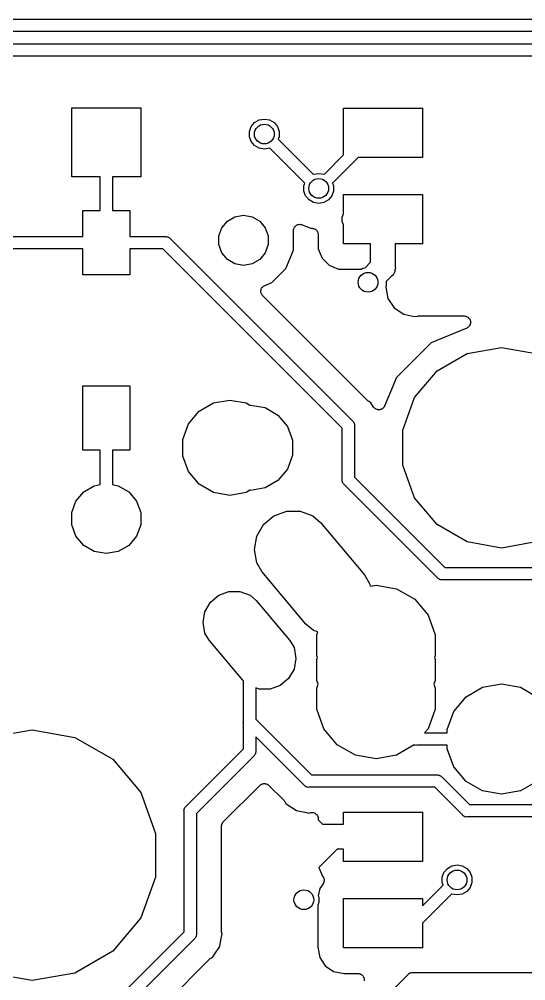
# Model space of a CAD drawing. Extents: x 61 to 194, y -153 to -61.
# Drawn here: x 155.24 to 165.49, y -85.54 to -66.08 of the extents above; entities that cross this region are included whole.
import ezdxf

# ---------------------------------------------------------------- set-up
doc = ezdxf.new("R2010")
doc.units = 0
doc.header["$MEASUREMENT"] = 0
doc.layers.add('BLACK', color=7, linetype='CONTINUOUS')

msp = doc.modelspace()

# ---------------------------------------------------------------- linework, layer by layer
at = {"layer": 'BLACK', "linetype": 'CONTINUOUS'}
for p, q in [((154.952, -66.075), (169.395, -66.075)), ((169.348, -66.325), (154.905, -66.325)), ((154.752, -66.575), (169.195, -66.575)), ((169.148, -66.825), (154.705, -66.825)), ((156.302, -69.2635), (156.302, -67.8665)), ((156.302, -67.8665), (157.698, -67.8665)), ((157.698, -67.8665), (157.698, -69.2635)), ((161.8, -68.8232), (161.8, -67.875)), ((161.8, -67.875), (163.4, -67.875)), ((163.4, -67.875), (163.4, -68.875)), ((160.004, -68.1666), (160.096, -68.1137)), ((160.096, -68.1137), (160.2, -68.0954)), ((160.2, -68.0954), (160.304, -68.1137)), ((160.304, -68.1137), (160.396, -68.1666)), ((159.9, -68.3471), (159.936, -68.2477)), ((159.936, -68.2477), (160.004, -68.1666)), ((160.396, -68.1666), (160.464, -68.2477)), ((160.464, -68.2477), (160.5, -68.3471)), ((159.9, -68.4529), (159.9, -68.3471)), ((159.936, -68.5523), (159.9, -68.4529)), ((160.5, -68.4529), (160.481, -68.5045)), ((160.481, -68.5045), (161.192, -69.2157)), ((160.5, -68.3471), (160.5, -68.4529)), ((160.004, -68.6334), (159.936, -68.5523)), ((160.096, -68.6863), (160.004, -68.6334)), ((160.2, -68.7046), (160.096, -68.6863)), ((160.304, -68.6863), (160.2, -68.7046)), ((160.308, -68.6843), (160.304, -68.6863)), ((161.019, -69.3955), (160.308, -68.6843)), ((161.408, -69.2157), (161.8, -68.8232)), ((162.102, -68.875), (161.581, -69.3955)), ((163.4, -68.875), (162.102, -68.875)), ((156.875, -69.2635), (156.302, -69.2635)), ((156.875, -69.95), (156.875, -69.2635)), ((157.698, -69.2635), (157.125, -69.2635)), ((157.125, -69.2635), (157.125, -69.95)), ((161.192, -69.2157), (161.196, -69.2137)), ((161.196, -69.2137), (161.3, -69.1954)), ((161.3, -69.1954), (161.404, -69.2137)), ((161.404, -69.2137), (161.408, -69.2157)), ((161, -69.4471), (161.019, -69.3955)), ((161, -69.5529), (161, -69.4471)), ((161.581, -69.3955), (161.6, -69.4471)), ((161.6, -69.4471), (161.6, -69.5529)), ((161.036, -69.6523), (161, -69.5529)), ((161.104, -69.7334), (161.036, -69.6523)), ((161.564, -69.6523), (161.496, -69.7334)), ((161.6, -69.5529), (161.564, -69.6523)), ((161.8, -70.0122), (161.8, -69.625)), ((161.8, -69.625), (163.4, -69.625)), ((163.4, -69.625), (163.4, -70.625)), ((161.196, -69.7863), (161.104, -69.7334)), ((161.3, -69.8046), (161.196, -69.7863)), ((161.404, -69.7863), (161.3, -69.8046)), ((161.496, -69.7334), (161.404, -69.7863)), ((156.525, -70.475), (156.525, -69.95)), ((156.525, -69.95), (156.875, -69.95)), ((157.125, -69.95), (157.475, -69.95)), ((157.475, -69.95), (157.475, -70.475)), ((159.454, -70.1611), (159.606, -70.0729)), ((159.606, -70.0729), (159.78, -70.0423)), ((159.78, -70.0423), (159.954, -70.0729)), ((159.954, -70.0729), (160.106, -70.1611)), ((161.775, -70.0809), (161.8, -70.0122)), ((159.34, -70.2961), (159.454, -70.1611)), ((160.106, -70.1611), (160.22, -70.2961)), ((160.814, -70.2782), (160.818, -70.2709)), ((160.818, -70.2709), (160.828, -70.262)), ((160.828, -70.262), (160.838, -70.2518)), ((160.838, -70.2518), (160.845, -70.248)), ((160.845, -70.248), (160.851, -70.2426)), ((160.851, -70.2426), (160.865, -70.2378)), ((160.865, -70.2378), (160.877, -70.2314)), ((160.877, -70.2314), (160.885, -70.2304)), ((160.885, -70.2304), (160.893, -70.2275)), ((160.893, -70.2275), (160.907, -70.2275)), ((160.907, -70.2275), (160.921, -70.2257)), ((160.921, -70.2257), (160.929, -70.2275)), ((160.929, -70.2275), (160.937, -70.2275)), ((160.937, -70.2275), (160.95, -70.2322)), ((160.95, -70.2322), (160.964, -70.2352)), ((160.964, -70.2352), (161.139, -70.308)), ((161.775, -70.1691), (161.775, -70.0809)), ((161.8, -70.2378), (161.775, -70.1691)), ((161.8, -70.625), (161.8, -70.2378)), ((159.28, -70.4618), (159.34, -70.2961)), ((159.28, -70.6382), (159.28, -70.4618)), ((160.22, -70.2961), (160.28, -70.4618)), ((160.28, -70.4618), (160.28, -70.6382)), ((160.788, -70.3526), (160.79, -70.3389)), ((160.788, -70.7505), (160.788, -70.3526)), ((160.79, -70.3389), (160.791, -70.3251)), ((160.791, -70.3251), (160.794, -70.3174)), ((160.794, -70.3174), (160.796, -70.3091)), ((160.796, -70.3091), (160.803, -70.2971)), ((160.803, -70.2971), (160.808, -70.2843)), ((160.808, -70.2843), (160.814, -70.2782)), ((161.139, -70.308), (161.165, -70.308)), ((161.165, -70.308), (161.176, -70.3099)), ((161.176, -70.3099), (161.187, -70.3099)), ((161.187, -70.3099), (161.197, -70.3137)), ((161.197, -70.3137), (161.208, -70.3157)), ((161.208, -70.3157), (161.218, -70.3212)), ((161.218, -70.3212), (161.228, -70.325)), ((161.228, -70.325), (161.237, -70.3322)), ((161.237, -70.3322), (161.247, -70.3377)), ((161.247, -70.3377), (161.254, -70.3462)), ((161.254, -70.3462), (161.262, -70.3534)), ((161.262, -70.3534), (161.268, -70.363)), ((161.268, -70.363), (161.275, -70.3715)), ((161.275, -70.3715), (161.279, -70.3819)), ((161.279, -70.3819), (161.284, -70.3916)), ((161.284, -70.3916), (161.286, -70.4025)), ((161.286, -70.4025), (161.29, -70.4129)), ((161.29, -70.4129), (161.29, -70.4241)), ((161.29, -70.4241), (161.292, -70.435)), ((161.292, -70.435), (161.292, -70.726)), ((154.475, -70.475), (156.525, -70.475)), ((157.475, -70.475), (158.195, -70.475)), ((158.195, -70.475), (158.211, -70.4736)), ((158.211, -70.4736), (158.227, -70.4778)), ((158.227, -70.4778), (158.243, -70.4807)), ((158.243, -70.4807), (158.248, -70.4835)), ((158.248, -70.4835), (158.254, -70.485)), ((158.254, -70.485), (158.267, -70.4945)), ((158.267, -70.4945), (158.282, -70.5028)), ((158.282, -70.5028), (158.292, -70.5155)), ((158.292, -70.5155), (161.985, -74.2078)), ((159.34, -70.8039), (159.28, -70.6382)), ((160.28, -70.6382), (160.22, -70.8039)), ((162.35, -70.625), (161.8, -70.625)), ((162.35, -70.9964), (162.35, -70.625)), ((163.4, -70.625), (162.85, -70.625)), ((162.85, -70.625), (162.85, -71.0891)), ((156.525, -70.725), (154.475, -70.725)), ((156.525, -71.25), (156.525, -70.725)), ((158.148, -70.725), (157.475, -70.725)), ((157.475, -70.725), (157.475, -71.25)), ((161.775, -74.3518), (158.148, -70.725)), ((159.454, -70.9389), (159.34, -70.8039)), ((160.22, -70.8039), (160.106, -70.9389)), ((160.635, -71.121), (160.788, -70.7505)), ((161.292, -70.726), (161.369, -70.9128)), ((159.606, -71.0271), (159.454, -70.9389)), ((159.78, -71.0577), (159.606, -71.0271)), ((159.954, -71.0271), (159.78, -71.0577)), ((160.106, -70.9389), (159.954, -71.0271)), ((161.369, -70.9128), (161.512, -71.0557)), ((162.241, -71.1058), (162.35, -70.9964)), ((160.351, -71.4045), (160.635, -71.121)), ((161.512, -71.0557), (161.699, -71.133)), ((161.699, -71.133), (162.162, -71.133)), ((162.162, -71.133), (162.196, -71.1137)), ((162.196, -71.1137), (162.241, -71.1058)), ((162.811, -71.2345), (162.794, -71.2632)), ((162.83, -71.2073), (162.811, -71.2345)), ((162.833, -71.1965), (162.83, -71.2073)), ((162.839, -71.1868), (162.833, -71.1965)), ((162.844, -71.1542), (162.839, -71.1868)), ((162.853, -71.1221), (162.844, -71.1542)), ((162.85, -71.0891), (162.853, -71.1221)), ((157.475, -71.25), (156.525, -71.25)), ((160.208, -71.464), (160.351, -71.4045)), ((162.667, -71.4301), (162.665, -71.4424)), ((162.769, -71.2845), (162.667, -71.3866)), ((162.667, -71.3866), (162.667, -71.4301)), ((162.794, -71.2632), (162.769, -71.2845)), ((160.13, -71.5647), (160.133, -71.5568)), ((160.131, -71.5786), (160.13, -71.5647)), ((160.13, -71.5924), (160.131, -71.5786)), ((160.132, -71.6004), (160.13, -71.5924)), ((160.132, -71.6088), (160.132, -71.6004)), ((160.137, -71.6216), (160.132, -71.6088)), ((160.133, -71.5484), (160.139, -71.5359)), ((160.133, -71.5568), (160.133, -71.5484)), ((160.141, -71.635), (160.137, -71.6216)), ((160.139, -71.5359), (160.143, -71.5227)), ((160.146, -71.6418), (160.141, -71.635)), ((160.143, -71.5227), (160.149, -71.516)), ((160.149, -71.516), (160.152, -71.5085)), ((160.152, -71.5085), (160.162, -71.4987)), ((160.162, -71.4987), (160.17, -71.4877)), ((160.17, -71.4877), (160.177, -71.4832)), ((160.177, -71.4832), (160.183, -71.4773)), ((160.183, -71.4773), (160.196, -71.4714)), ((160.196, -71.4714), (160.208, -71.464)), ((162.665, -71.4548), (162.656, -71.5)), ((162.656, -71.5), (162.701, -71.7275)), ((162.665, -71.4424), (162.665, -71.4548)), ((160.149, -71.6495), (160.146, -71.6418)), ((160.158, -71.6598), (160.149, -71.6495)), ((160.166, -71.6711), (160.158, -71.6598)), ((162.295, -73.7995), (160.166, -71.6711)), ((162.701, -71.7275), (162.83, -71.9203)), ((162.83, -71.9203), (163.023, -72.0492)), ((163.023, -72.0492), (163.205, -72.0854)), ((163.205, -72.0854), (163.205, -72.0854)), ((163.205, -72.0854), (163.25, -72.0944)), ((163.25, -72.0944), (163.295, -72.0854)), ((163.295, -72.0854), (163.308, -72.0852)), ((163.308, -72.0852), (163.32, -72.083)), ((163.32, -72.083), (164.247, -72.083)), ((164.247, -72.083), (164.266, -72.0864)), ((164.266, -72.0864), (164.285, -72.0889)), ((164.285, -72.0889), (164.287, -72.0902)), ((164.287, -72.0902), (164.29, -72.0907)), ((164.29, -72.0907), (164.307, -72.1003)), ((164.307, -72.1003), (164.324, -72.1092)), ((164.324, -72.1092), (164.326, -72.1113)), ((164.326, -72.1113), (164.328, -72.1127)), ((164.328, -72.1127), (164.341, -72.1275)), ((164.341, -72.1275), (164.354, -72.1418)), ((164.354, -72.1418), (164.355, -72.1444)), ((164.355, -72.1444), (164.357, -72.1465)), ((164.357, -72.1465), (164.363, -72.1647)), ((164.363, -72.1647), (164.371, -72.1825)), ((164.371, -72.1825), (164.371, -72.1853)), ((164.371, -72.1853), (164.372, -72.1879)), ((164.372, -72.1879), (164.372, -72.2073)), ((164.372, -72.2073), (164.372, -72.2266)), ((164.295, -72.3273), (163.579, -72.6238)), ((164.311, -72.317), (164.295, -72.3273)), ((164.328, -72.3073), (164.311, -72.317)), ((164.33, -72.3051), (164.328, -72.3073)), ((164.332, -72.3036), (164.33, -72.3051)), ((164.344, -72.2883), (164.332, -72.3036)), ((164.357, -72.2735), (164.344, -72.2883)), ((164.359, -72.2686), (164.357, -72.2709)), ((164.357, -72.2709), (164.357, -72.2735)), ((164.365, -72.2502), (164.359, -72.2686)), ((164.372, -72.2321), (164.365, -72.2502)), ((164.372, -72.2266), (164.372, -72.2292)), ((164.372, -72.2292), (164.372, -72.2321)), ((163.579, -72.6238), (162.874, -73.3293)), ((164.305, -72.8416), (165, -72.7191)), ((165, -72.7191), (165.695, -72.8416)), ((163.695, -73.1943), (164.305, -72.8416)), ((162.874, -73.3293), (162.635, -73.9054)), ((163.241, -73.7346), (163.695, -73.1943)), ((156.525, -74.8), (156.525, -73.5)), ((156.525, -73.5), (157.475, -73.5)), ((157.475, -73.5), (157.475, -74.8)), ((163, -74.3973), (163.241, -73.7346)), ((158.88, -74.011), (159.17, -73.8435)), ((159.17, -73.8435), (159.5, -73.7853)), ((159.5, -73.7853), (159.83, -73.8435)), ((159.83, -73.8435), (159.909, -73.8889)), ((159.909, -73.8889), (159.92, -73.8869)), ((159.92, -73.8869), (160.215, -73.9389)), ((160.215, -73.9389), (160.475, -74.0888)), ((162.305, -73.8066), (162.295, -73.7995)), ((162.314, -73.8153), (162.305, -73.8066)), ((162.356, -73.8436), (162.314, -73.8153)), ((162.412, -73.9273), (162.356, -73.8436)), ((162.415, -73.9304), (162.412, -73.9273)), ((162.417, -73.9341), (162.415, -73.9304)), ((162.43, -73.9462), (162.417, -73.9341)), ((162.443, -73.9592), (162.43, -73.9462)), ((162.447, -73.961), (162.443, -73.9592)), ((162.45, -73.9639), (162.447, -73.961)), ((162.466, -73.9707), (162.45, -73.9639)), ((162.482, -73.9787), (162.466, -73.9707)), ((162.573, -73.9707), (162.569, -73.973)), ((162.577, -73.9694), (162.573, -73.9707)), ((162.591, -73.9585), (162.577, -73.9694)), ((162.606, -73.9485), (162.591, -73.9585)), ((162.608, -73.9451), (162.606, -73.9485)), ((162.612, -73.9426), (162.608, -73.9451)), ((162.621, -73.9274), (162.612, -73.9426)), ((162.632, -73.9129), (162.621, -73.9274)), ((162.633, -73.9089), (162.632, -73.9129)), ((162.635, -73.9054), (162.633, -73.9089)), ((158.665, -74.2677), (158.88, -74.011)), ((160.475, -74.0888), (160.667, -74.3184)), ((162.487, -73.9792), (162.482, -73.9787)), ((162.49, -73.9808), (162.487, -73.9792)), ((162.508, -73.9815), (162.49, -73.9808)), ((162.526, -73.9835), (162.508, -73.9815)), ((162.53, -73.9825), (162.526, -73.9835)), ((162.534, -73.9827), (162.53, -73.9825)), ((162.552, -73.9773), (162.534, -73.9827)), ((162.569, -73.973), (162.552, -73.9773)), ((158.55, -74.5825), (158.665, -74.2677)), ((160.667, -74.3184), (160.77, -74.6001)), ((161.775, -75.3945), (161.775, -74.3518)), ((161.985, -74.2078), (161.997, -74.2184)), ((161.997, -74.2184), (162.006, -74.2328)), ((162.006, -74.2328), (162.015, -74.2464)), ((162.015, -74.2464), (162.016, -74.2518)), ((162.016, -74.2518), (162.019, -74.2566)), ((162.019, -74.2566), (162.022, -74.2729)), ((162.022, -74.2729), (162.026, -74.2889)), ((162.026, -74.2889), (162.025, -74.3054)), ((162.025, -74.3054), (162.025, -75.3482)), ((163, -75.1027), (163, -74.3973)), ((158.55, -74.9175), (158.55, -74.5825)), ((160.77, -74.6001), (160.77, -74.8999)), ((156.875, -74.8), (156.525, -74.8)), ((156.875, -75.4978), (156.875, -74.8)), ((157.475, -74.8), (157.125, -74.8)), ((157.125, -74.8), (157.125, -75.4978)), ((158.665, -75.2323), (158.55, -74.9175)), ((160.77, -74.8999), (160.667, -75.1816)), ((163.241, -75.7654), (163, -75.1027)), ((158.88, -75.489), (158.665, -75.2323)), ((160.667, -75.1816), (160.475, -75.4112)), ((156.544, -75.6417), (156.757, -75.5185)), ((156.757, -75.5185), (156.875, -75.4978)), ((157.125, -75.4978), (157.243, -75.5185)), ((157.243, -75.5185), (157.456, -75.6417)), ((159.17, -75.6565), (158.88, -75.489)), ((160.475, -75.4112), (160.215, -75.5611)), ((161.774, -75.4111), (161.775, -75.3945)), ((161.778, -75.4271), (161.774, -75.4111)), ((161.781, -75.4434), (161.778, -75.4271)), ((161.784, -75.4482), (161.781, -75.4434)), ((161.785, -75.4536), (161.784, -75.4482)), ((161.794, -75.4672), (161.785, -75.4536)), ((161.803, -75.4816), (161.794, -75.4672)), ((161.815, -75.4922), (161.803, -75.4816)), ((163.708, -77.3845), (161.815, -75.4922)), ((162.025, -75.3482), (163.852, -77.175)), ((156.386, -75.8304), (156.544, -75.6417)), ((157.456, -75.6417), (157.614, -75.8304)), ((159.5, -75.7147), (159.17, -75.6565)), ((159.83, -75.6565), (159.5, -75.7147)), ((159.909, -75.6111), (159.83, -75.6565)), ((159.92, -75.6131), (159.909, -75.6111)), ((160.215, -75.5611), (159.92, -75.6131)), ((156.302, -76.0618), (156.386, -75.8304)), ((157.614, -75.8304), (157.698, -76.0618)), ((163.695, -76.3057), (163.241, -75.7654)), ((156.302, -76.3082), (156.302, -76.0618)), ((157.698, -76.0618), (157.698, -76.3082)), ((160.395, -76.1297), (160.652, -76.0362)), ((160.652, -76.0362), (160.925, -76.0362)), ((160.925, -76.0362), (161.182, -76.1297)), ((156.386, -76.5396), (156.302, -76.3082)), ((157.698, -76.3082), (157.614, -76.5396)), ((160.049, -76.5421), (160.185, -76.3054)), ((160.185, -76.3054), (160.395, -76.1297)), ((161.182, -76.1297), (161.338, -76.2611)), ((161.338, -76.2611), (162.229, -77.3226)), ((164.305, -76.6584), (163.695, -76.3057)), ((156.544, -76.7283), (156.386, -76.5396)), ((157.614, -76.5396), (157.456, -76.7283)), ((160.001, -76.8112), (160.049, -76.5421)), ((165, -76.7809), (164.305, -76.6584)), ((165.695, -76.6584), (165, -76.7809)), ((156.757, -76.8515), (156.544, -76.7283)), ((157, -76.8943), (156.757, -76.8515)), ((157.243, -76.8515), (157, -76.8943)), ((157.456, -76.7283), (157.243, -76.8515)), ((160.049, -77.0804), (160.001, -76.8112)), ((160.151, -77.2574), (160.049, -77.0804)), ((161.042, -78.3189), (160.151, -77.2574)), ((163.852, -77.175), (166.248, -77.175)), ((162.229, -77.3226), (162.331, -77.4996)), ((163.718, -77.3972), (163.708, -77.3845)), ((163.733, -77.4055), (163.718, -77.3972)), ((163.746, -77.415), (163.733, -77.4055)), ((163.752, -77.4165), (163.746, -77.415)), ((163.757, -77.4193), (163.752, -77.4165)), ((163.773, -77.4222), (163.757, -77.4193)), ((163.789, -77.4264), (163.773, -77.4222)), ((163.805, -77.425), (163.789, -77.4264)), ((166.295, -77.425), (163.805, -77.425)), ((159.277, -77.7365), (159.484, -77.6611)), ((159.484, -77.6611), (159.705, -77.6611)), ((159.705, -77.6611), (159.912, -77.7365)), ((162.331, -77.4996), (162.341, -77.5525)), ((162.341, -77.5525), (162.46, -77.5315)), ((162.46, -77.5315), (162.877, -77.605)), ((162.877, -77.605), (163.243, -77.8166)), ((159.109, -77.8782), (159.277, -77.7365)), ((159.912, -77.7365), (160.038, -77.8425)), ((160.038, -77.8425), (160.719, -78.654)), ((163.243, -77.8166), (163.515, -78.1407)), ((158.998, -78.0691), (159.109, -77.8782)), ((158.96, -78.2861), (158.998, -78.0691)), ((163.515, -78.1407), (163.66, -78.5384)), ((158.998, -78.5032), (158.96, -78.2861)), ((161.198, -78.4503), (161.042, -78.3189)), ((159.081, -78.646), (158.998, -78.5032)), ((161.281, -78.4804), (161.198, -78.4503)), ((161.26, -78.5384), (161.281, -78.4804)), ((161.26, -78.9616), (161.26, -78.5384)), ((163.66, -78.5384), (163.66, -78.9616)), ((159.762, -79.4575), (159.081, -78.646)), ((160.719, -78.654), (160.802, -78.7968)), ((160.802, -78.7968), (160.84, -79.0139)), ((160.84, -79.0139), (160.802, -79.2309)), ((161.274, -79), (161.26, -78.9616)), ((161.26, -79.0384), (161.274, -79)), ((163.66, -78.9616), (163.646, -79)), ((163.646, -79), (163.66, -79.0384)), ((161.26, -79.4616), (161.26, -79.0384)), ((163.66, -79.0384), (163.66, -79.4616)), ((160.691, -79.4218), (160.523, -79.5635)), ((160.802, -79.2309), (160.691, -79.4218)), ((159.775, -79.4687), (159.762, -79.4575)), ((159.775, -80.2946), (159.775, -79.4687)), ((160.095, -79.6389), (160.025, -79.6133)), ((160.025, -79.6133), (160.025, -80.2482)), ((160.523, -79.5635), (160.316, -79.6389)), ((161.289, -79.54), (161.26, -79.4616)), ((161.26, -79.6184), (161.289, -79.54)), ((163.66, -79.4616), (163.631, -79.54)), ((163.631, -79.54), (163.66, -79.6184)), ((164.282, -79.7944), (164.618, -79.6004)), ((164.618, -79.6004), (165, -79.533)), ((165, -79.533), (165.382, -79.6004)), ((165.382, -79.6004), (165.718, -79.7944)), ((160.316, -79.6389), (160.095, -79.6389)), ((161.26, -80.0416), (161.26, -79.6184)), ((163.66, -79.6184), (163.66, -80.0416)), ((164.033, -80.0915), (164.282, -79.7944)), ((161.405, -80.4393), (161.26, -80.0416)), ((163.66, -80.0416), (163.515, -80.4393)), ((163.9, -80.456), (164.033, -80.0915)), ((159.774, -80.3111), (159.775, -80.2946)), ((159.775, -80.3165), (159.774, -80.3111)), ((159.775, -80.8482), (159.775, -80.3165)), ((160.025, -80.2482), (161.152, -81.375)), ((154.632, -80.6145), (155.5, -80.4614)), ((155.5, -80.4614), (156.368, -80.6145)), ((161.677, -80.7634), (161.405, -80.4393)), ((163.515, -80.4393), (163.443, -80.525)), ((163.443, -80.525), (163.9, -80.525)), ((163.9, -80.525), (163.9, -80.456)), ((156.368, -80.6145), (157.132, -81.0553)), ((161.008, -81.5845), (160.025, -80.6018)), ((160.025, -80.6018), (160.025, -80.8946)), ((162.043, -80.975), (161.677, -80.7634)), ((163.235, -80.7683), (162.877, -80.975)), ((163.237, -80.7693), (163.235, -80.7683)), ((163.253, -80.7722), (163.237, -80.7693)), ((163.269, -80.7764), (163.253, -80.7722)), ((163.285, -80.775), (163.269, -80.7764)), ((163.9, -80.775), (163.285, -80.775)), ((163.9, -80.844), (163.9, -80.775)), ((158.615, -82.0077), (159.775, -80.8482)), ((160.006, -80.9672), (159.997, -80.9816)), ((160.015, -80.9536), (160.006, -80.9672)), ((160.016, -80.9482), (160.015, -80.9536)), ((160.019, -80.9434), (160.016, -80.9482)), ((160.022, -80.9271), (160.019, -80.9434)), ((160.026, -80.9111), (160.022, -80.9271)), ((160.025, -80.8946), (160.026, -80.9111)), ((162.46, -81.0485), (162.043, -80.975)), ((162.877, -80.975), (162.46, -81.0485)), ((164.033, -81.2085), (163.9, -80.844)), ((157.132, -81.0553), (157.698, -81.7307)), ((159.985, -80.9922), (158.825, -82.1518)), ((159.997, -80.9816), (159.985, -80.9922)), ((164.282, -81.5056), (164.033, -81.2085)), ((160.137, -81.5661), (160.146, -81.5597)), ((160.146, -81.5597), (160.157, -81.5568)), ((160.157, -81.5568), (160.167, -81.5521)), ((160.167, -81.5521), (160.178, -81.5512)), ((160.178, -81.5512), (160.189, -81.5483)), ((160.189, -81.5483), (160.2, -81.5493)), ((160.2, -81.5493), (160.211, -81.5483)), ((160.211, -81.5483), (160.222, -81.5512)), ((160.222, -81.5512), (160.233, -81.5521)), ((160.233, -81.5521), (160.243, -81.5568)), ((160.243, -81.5568), (160.254, -81.5597)), ((160.254, -81.5597), (160.263, -81.5661)), ((161.152, -81.375), (163.695, -81.375)), ((163.695, -81.375), (163.711, -81.3736)), ((163.711, -81.3736), (163.727, -81.3778)), ((163.727, -81.3778), (163.743, -81.3807)), ((163.743, -81.3807), (163.748, -81.3835)), ((163.748, -81.3835), (163.754, -81.385)), ((163.754, -81.385), (163.767, -81.3945)), ((163.767, -81.3945), (163.782, -81.4028)), ((163.782, -81.4028), (163.792, -81.4155)), ((163.792, -81.4155), (164.352, -81.975)), ((164.618, -81.6996), (164.282, -81.5056)), ((165.718, -81.5056), (165.382, -81.6996)), ((157.698, -81.7307), (158, -82.5592)), ((159.37, -82.325), (160.11, -81.585)), ((160.11, -81.585), (160.119, -81.5786)), ((160.119, -81.5786), (160.127, -81.5708)), ((160.127, -81.5708), (160.137, -81.5661)), ((160.263, -81.5661), (160.273, -81.5708)), ((160.273, -81.5708), (160.281, -81.5786)), ((160.281, -81.5786), (160.29, -81.585)), ((160.29, -81.585), (160.599, -81.8947)), ((161.018, -81.5972), (161.008, -81.5845)), ((161.033, -81.6055), (161.018, -81.5972)), ((161.046, -81.615), (161.033, -81.6055)), ((161.052, -81.6165), (161.046, -81.615)), ((161.057, -81.6193), (161.052, -81.6165)), ((161.073, -81.6222), (161.057, -81.6193)), ((161.089, -81.6264), (161.073, -81.6222)), ((161.105, -81.625), (161.089, -81.6264)), ((163.648, -81.625), (161.105, -81.625)), ((164.208, -82.1845), (163.648, -81.625)), ((165, -81.767), (164.618, -81.6996)), ((165.382, -81.6996), (165, -81.767)), ((160.599, -81.8947), (160.607, -81.9049)), ((160.607, -81.9049), (160.615, -81.9139)), ((160.615, -81.9139), (160.644, -81.9564)), ((158.574, -82.0889), (158.578, -82.0729)), ((158.575, -82.1054), (158.574, -82.0889)), ((158.575, -84.5482), (158.575, -82.1054)), ((158.578, -82.0729), (158.581, -82.0566)), ((158.581, -82.0566), (158.584, -82.0518)), ((158.584, -82.0518), (158.585, -82.0464)), ((158.585, -82.0464), (158.594, -82.0328)), ((158.594, -82.0328), (158.603, -82.0184)), ((158.603, -82.0184), (158.615, -82.0077)), ((160.644, -81.9564), (160.853, -82.0963)), ((160.853, -82.0963), (161.05, -82.1354)), ((161.05, -82.1354), (161.05, -82.1354)), ((161.05, -82.1354), (161.1, -82.1454)), ((161.1, -82.1454), (161.14, -82.1374)), ((161.14, -82.1374), (161.142, -82.1374)), ((161.142, -82.1374), (161.143, -82.1369)), ((161.143, -82.1369), (161.164, -82.1369)), ((161.164, -82.1369), (161.184, -82.1364)), ((161.184, -82.1364), (161.186, -82.1369)), ((161.186, -82.1369), (161.187, -82.1369)), ((161.187, -82.1369), (161.206, -82.144)), ((161.206, -82.144), (161.226, -82.1506)), ((161.8, -82.371), (161.8, -82.125)), ((161.8, -82.125), (163.4, -82.125)), ((163.4, -82.125), (163.4, -83.125)), ((164.352, -81.975), (165.848, -81.975)), ((158.825, -82.1518), (158.825, -84.5945)), ((159.354, -82.3475), (159.363, -82.3332)), ((159.363, -82.3332), (159.367, -82.3296)), ((159.367, -82.3296), (159.37, -82.325)), ((161.226, -82.1506), (161.227, -82.1515)), ((161.227, -82.1515), (161.228, -82.152)), ((161.228, -82.152), (161.244, -82.1653)), ((161.244, -82.1653), (161.26, -82.1782)), ((161.26, -82.1782), (161.261, -82.1794)), ((161.261, -82.1794), (161.262, -82.1803)), ((161.262, -82.1803), (161.273, -82.1983)), ((161.273, -82.1983), (161.283, -82.2159)), ((161.283, -82.2159), (161.284, -82.2173)), ((161.284, -82.2173), (161.284, -82.2185)), ((161.284, -82.2185), (161.288, -82.2389)), ((161.288, -82.2389), (161.292, -82.2592)), ((161.292, -82.2592), (161.292, -82.2606)), ((161.292, -82.2606), (161.292, -82.262)), ((161.292, -82.262), (161.292, -82.2866)), ((161.292, -82.2866), (161.376, -82.371)), ((164.218, -82.1972), (164.208, -82.1845)), ((164.233, -82.2055), (164.218, -82.1972)), ((164.246, -82.215), (164.233, -82.2055)), ((164.252, -82.2165), (164.246, -82.215)), ((164.257, -82.2193), (164.252, -82.2165)), ((164.273, -82.2222), (164.257, -82.2193)), ((164.289, -82.2264), (164.273, -82.2222)), ((164.305, -82.225), (164.289, -82.2264)), ((165.895, -82.225), (164.305, -82.225)), ((159.333, -82.4037), (159.338, -82.3877)), ((159.334, -82.4093), (159.333, -82.4037)), ((159.333, -82.4148), (159.334, -82.4093)), ((159.333, -84.5252), (159.333, -82.4148)), ((159.338, -82.3877), (159.341, -82.3714)), ((159.341, -82.3714), (159.343, -82.3665)), ((159.343, -82.3665), (159.345, -82.3611)), ((159.345, -82.3611), (159.354, -82.3475)), ((161.376, -82.371), (161.8, -82.371)), ((158, -82.5592), (158, -83.4408)), ((161.675, -82.879), (161.302, -83.2512)), ((161.8, -82.879), (161.675, -82.879)), ((161.8, -83.125), (161.8, -82.879)), ((161.302, -83.2512), (161.369, -83.4128)), ((163.4, -83.125), (161.8, -83.125)), ((163.836, -83.3477), (163.904, -83.2666)), ((163.904, -83.2666), (163.996, -83.2137)), ((163.996, -83.2137), (164.1, -83.1954)), ((164.1, -83.1954), (164.204, -83.2137)), ((164.204, -83.2137), (164.296, -83.2666)), ((164.296, -83.2666), (164.364, -83.3477)), ((158, -83.4408), (157.698, -84.2693)), ((161.369, -83.4128), (161.373, -83.4161)), ((161.373, -83.4161), (161.385, -83.4331)), ((161.385, -83.4331), (161.397, -83.4498)), ((161.397, -83.4498), (161.397, -83.4511)), ((161.397, -83.4511), (161.398, -83.4523)), ((161.398, -83.4523), (161.403, -83.4722)), ((161.403, -83.4722), (161.409, -83.4921)), ((161.409, -83.4949), (161.408, -83.5155)), ((161.409, -83.4921), (161.409, -83.4935)), ((161.409, -83.4935), (161.409, -83.4949)), ((163.8, -83.4471), (163.836, -83.3477)), ((163.8, -83.5529), (163.8, -83.4471)), ((164.364, -83.3477), (164.4, -83.4471)), ((164.4, -83.4471), (164.4, -83.5529)), ((161.321, -83.6768), (161.292, -83.8251)), ((161.388, -83.5765), (161.321, -83.6768)), ((161.397, -83.5576), (161.388, -83.5765)), ((161.406, -83.5388), (161.397, -83.5576)), ((161.408, -83.5155), (161.406, -83.5361)), ((161.406, -83.5361), (161.406, -83.5374)), ((161.406, -83.5374), (161.406, -83.5388)), ((163.4, -84.0232), (163.819, -83.6045)), ((163.819, -83.6045), (163.8, -83.5529)), ((164.364, -83.6523), (164.296, -83.7334)), ((164.4, -83.5529), (164.364, -83.6523)), ((161.292, -83.8251), (161.3, -83.8471)), ((161.3, -83.8471), (161.3, -83.9529)), ((161.8, -84.875), (161.8, -83.875)), ((161.8, -83.875), (163.4, -83.875)), ((163.992, -83.7843), (163.4, -84.3768)), ((163.4, -83.875), (163.4, -84.0232)), ((163.996, -83.7863), (163.992, -83.7843)), ((164.1, -83.8046), (163.996, -83.7863)), ((164.204, -83.7863), (164.1, -83.8046)), ((164.296, -83.7334), (164.204, -83.7863)), ((161.3, -83.9529), (161.28, -84.0091)), ((161.28, -84.0091), (161.28, -84.8625)), ((157.698, -84.2693), (157.132, -84.9447)), ((163.4, -84.3768), (163.4, -84.875)), ((157.048, -86.075), (158.575, -84.5482)), ((158.806, -84.6672), (158.797, -84.6816)), ((158.815, -84.6536), (158.806, -84.6672)), ((158.816, -84.6482), (158.815, -84.6536)), ((158.819, -84.6434), (158.816, -84.6482)), ((158.822, -84.6271), (158.819, -84.6434)), ((158.826, -84.6111), (158.822, -84.6271)), ((158.825, -84.5945), (158.826, -84.6111)), ((159.307, -84.7911), (159.335, -84.6501)), ((159.335, -84.5374), (159.333, -84.5252)), ((159.335, -84.5499), (159.335, -84.5374)), ((159.345, -84.6), (159.335, -84.5499)), ((159.335, -84.6501), (159.345, -84.6)), ((159.335, -84.6501), (159.335, -84.6501)), ((158.785, -84.6922), (157.192, -86.2845)), ((158.797, -84.6816), (158.785, -84.6922)), ((159.198, -84.9946), (159.296, -84.847)), ((159.296, -84.847), (159.307, -84.7911)), ((159.307, -84.7911), (159.307, -84.7911)), ((161.28, -84.8625), (161.321, -85.0732)), ((157.132, -84.9447), (156.368, -85.3855)), ((159.114, -85.0847), (159.156, -85.0564)), ((159.156, -85.0564), (159.198, -84.9946)), ((159.198, -84.9946), (159.198, -84.9946)), ((163.4, -84.875), (161.8, -84.875)), ((157.952, -86.2427), (159.095, -85.1005)), ((159.095, -85.1005), (159.105, -85.0934)), ((159.105, -85.0934), (159.114, -85.0847)), ((161.321, -85.0732), (161.434, -85.2412)), ((161.434, -85.2412), (161.602, -85.3535)), ((155.5, -85.5386), (154.632, -85.3855)), ((156.368, -85.3855), (155.5, -85.5386)), ((161.602, -85.3535), (161.813, -85.3954)), ((161.813, -85.3954), (162.096, -85.3954)), ((162.096, -85.3954), (162.103, -85.3967)), ((162.103, -85.3967), (162.11, -85.3962)), ((162.11, -85.3962), (162.125, -85.4005)), ((162.125, -85.4005), (162.14, -85.4031)), ((162.14, -85.4031), (162.146, -85.4066)), ((162.146, -85.4066), (162.153, -85.4085)), ((162.153, -85.4085), (162.165, -85.4175)), ((162.165, -85.4175), (162.178, -85.4252)), ((162.178, -85.4252), (162.183, -85.4305)), ((162.183, -85.4305), (162.188, -85.4346)), ((162.188, -85.4346), (162.197, -85.4473)), ((162.197, -85.4473), (162.206, -85.4589)), ((162.515, -86.0078), (163.108, -85.4155)), ((163.108, -85.4155), (163.118, -85.4028)), ((163.118, -85.4028), (163.133, -85.3945)), ((163.133, -85.3945), (163.146, -85.385)), ((163.146, -85.385), (163.152, -85.3835)), ((163.152, -85.3835), (163.157, -85.3807)), ((163.157, -85.3807), (163.173, -85.3778)), ((163.173, -85.3778), (163.189, -85.3736)), ((163.189, -85.3736), (163.205, -85.375)), ((163.205, -85.375), (168.548, -85.375)), ((162.206, -85.4589), (162.209, -85.4655)), ((162.209, -85.4655), (162.213, -85.4713)), ((162.213, -85.4713), (162.216, -85.4861)), ((162.216, -85.4861), (162.221, -85.5004)), ((162.221, -85.5004), (162.221, -85.5074)), ((162.221, -85.5074), (162.223, -85.5141)), ((162.223, -85.5141), (162.221, -85.5293)), ((162.221, -85.5293), (162.221, -85.5445))]:
    msp.add_line(p, q, dxfattribs=at)
at = {"layer": 'BLACK'}
for centre in [(160.2, -68.4), (161.3, -69.5), (162.3, -71.4), (164.1, -83.5), (161, -83.9)]:
    msp.add_circle(centre, 0.2, dxfattribs=at)

doc.saveas('drawing.dxf')
